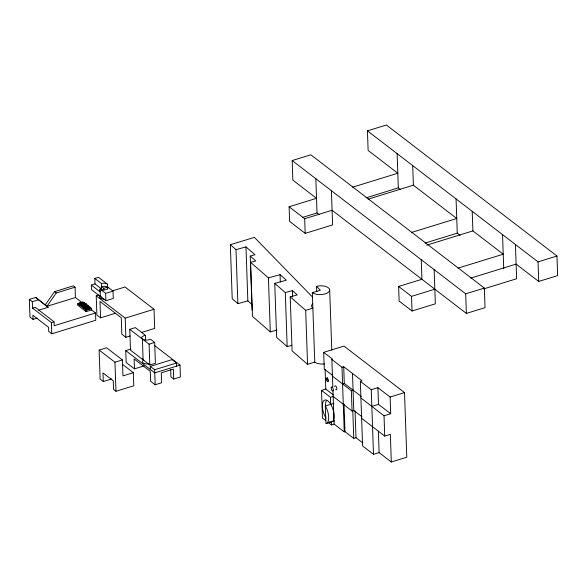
<?xml version="1.0" encoding="UTF-8"?>
<svg xmlns="http://www.w3.org/2000/svg" width="587" height="587" viewBox="0 0 587 587"><rect width="100%" height="100%" fill="white"/><g stroke="black" fill="none" stroke-linecap="round" stroke-linejoin="round"><path stroke-width="0.88" d="M38.742 310.185L48.156 307.28L45.192 305.005L54.518 291.651L73.338 285.847L75.077 287.175L75.437 297.543L81.894 302.503M75.077 287.175L56.257 292.986L46.931 306.333L75.437 297.543M84.491 307.801L82.782 306.487L83.559 305.321L81.74 303.927L80.111 305.6L80.933 304.998L82.782 306.414L81.373 306.517L77.733 303.772L78.834 303.435L80.94 305.049M91.557 308.645L90.486 308.975L82.136 302.136L81.204 302.422L84.499 305.174L85.929 303.721L91.557 308.645L91.601 309.958L86.12 311.653L77.785 305.247L77.733 303.772M85.929 303.721L82.774 306.187L87.177 309.958L86.069 310.303L81.373 306.517M85.937 303.905L84.205 302.569L80.925 304.77L78.827 303.156L79.927 302.819L88.277 309.562L89.554 309.166L81.204 302.422M82.716 303.802L83.413 303.34L85.174 304.69M79.927 302.819L81.762 304.484L82.708 303.574M84.205 302.569L83.398 303.112M352.574 187.194L397.817 173.238L368.122 150.433L367.44 130.85L386.385 125.002L556.968 256.02L557.65 275.611L538.705 281.452L516.12 264.106L470.884 278.062M292.172 160.559L310.839 154.799L484.356 288.078L485.038 307.661L466.379 313.421L332.088 210.278L304.675 218.731L289.105 206.771L316.518 198.318L292.862 180.143L292.172 160.559L465.689 293.83L466.379 313.421M95.013 283.939L91.33 285.077L100.15 291.856A4.292 2.025 -2 0 1 101.646 289.031L95.013 283.939L94.823 278.451L98.513 277.313L107.333 284.086L107.502 288.907M37.098 318.132L33.019 319.387L29.966 317.039L29.35 299.414L35.697 297.455L48.156 307.28M302.466 217.447L317.031 212.956L319.152 214.585M366.141 197.804L398.324 187.877L400.451 189.506M29.35 299.414L32.314 301.689L38.654 299.73M368.152 199.154L413.387 185.198L456.752 218.511L411.516 232.459M32.314 301.689L32.534 308.102L35.176 307.287L54.048 321.786L54.187 325.734L95.534 312.981L95.784 320.238L51.795 333.812L48.706 331.435L48.56 327.275L32.879 315.226L33.019 319.387M103.752 288.29L107.443 287.153A4.292 2.025 -2 0 0 101.558 286.603L103.752 288.29L103.818 290.044M115.404 313.282L100.56 317.861L96.884 315.036L96.217 295.877L98.836 295.07M112.807 290.763L125.031 286.992L154.014 309.254L154.689 328.412L141.592 332.455M100.311 296.45L100.054 289.053L105.645 293.353L113.02 291.079L113.284 298.467L105.909 300.742L91.491 289.67L91.33 285.077M289.105 206.771L289.611 221.409L305.189 233.369L332.602 224.916L331.406 190.694M79.935 303.083L81.219 302.687M87.162 309.562L88.263 309.217M89.547 308.828L90.471 308.542M32.534 308.102L51.407 322.601L54.048 321.786M96.217 295.877L125.207 318.139L154.014 309.254M143.111 359.853L142.384 339.029A5.166 2.436 -2 0 0 150.514 339.264L154.675 342.456L155.401 363.28L149.817 365.004L130.49 350.16L129.764 329.336L135.348 327.619L145.422 335.353L145.583 339.932M425.076 243.069L457.266 233.142L460.069 235.299M100.56 317.861L99.988 301.425L121.267 317.765L121.839 334.208L125.875 337.298L130.241 335.955M426.793 245.131L472.902 230.911L503.22 254.2L457.985 268.149M103.297 381.55L100.135 379.121L99.122 350.065L106.57 347.768L122.404 359.926L122.962 375.885L133.33 372.686L133.785 385.784L115.969 391.28L113.526 389.401L113.225 380.772L102.996 372.914L103.297 381.55L111.787 378.931M312.335 292.686L320.355 290.213L316.569 286.324L317.824 286.038A9.333 4.41 -2 0 1 329.08 288.415A9.333 4.41 -2 0 1 324.406 294.08A9.333 4.41 -2 0 1 312.335 292.686L314.764 362.128L307.566 364.344L292.099 350.872L290.213 296.868L297.293 294.909L292.37 290.624L285.289 292.575L274.745 283.389L286.39 280.175L280.065 274.672L268.42 277.886L250.583 262.352L255.778 260.914L250.223 256.071L254.993 254.758L245.968 246.892L235.996 249.651L230.324 244.713L254.413 237.383L312.629 297.154M144.109 365.877L134.467 368.856L126.168 362.487L125.757 350.608L130.982 349.001M129.764 329.336L149.091 344.18L154.675 342.456M99.122 350.065L114.957 362.223L122.404 359.926M290.213 296.868L305.68 310.34L312.878 308.116A9.333 4.41 -2 0 1 312.754 303.706M434.138 269.594L435.334 303.817L412.03 311.007L399.131 301.102L398.624 286.463L421.921 279.273L421.239 259.689M150.36 369.509L150.25 366.361L172.064 359.633L176.46 363.008L176.57 366.156M150.25 366.361L154.645 369.737L176.46 363.008M170.678 369.663L170.927 376.898L173.715 379.041L180.429 376.971L180.018 365.092L154.755 372.884L125.757 350.608M398.624 286.463L411.524 296.369L434.82 289.186M367.44 130.85L538.022 261.868L556.968 256.02M134.467 368.856L134.115 358.906L150.272 371.314L150.624 381.271L155.173 384.764L161.638 382.768L161.286 372.818L173.37 369.091L173.715 379.041M465.689 293.83L484.356 288.078M483.571 288.936L516.626 278.744L515.437 244.515M332.543 375.387L324.266 369.032L323.679 352.354L343.975 346.095L404.524 392.6L406.784 457.222L391.316 461.998L379.107 452.621L378.358 431.218M332.814 386.752L331.86 359.479L332.653 359.237L323.679 352.354M331.86 359.479L341.994 367.264L343.718 366.728L362.047 380.816L360.33 381.345L362.583 445.973L373.493 454.353L379.107 452.621M325.917 420.696L322.468 418.047L321.507 390.399L325.8 389.078L333.387 394.904M342.573 383.942L344.298 383.414L361.269 396.445M332.447 376.164L351.349 390.678L353.073 390.15M321.507 390.399L330.474 397.289L333.152 396.46L352.061 410.981L353.778 410.452L361.974 416.748M360.33 381.345L371.241 389.724L377.903 387.669L390.113 397.047L390.7 413.725L384.03 415.779L360.954 398.008M334.517 420.938L325.932 423.587L325.315 406.006L333.908 403.357M343.285 404.245L344.011 404.017L344.98 431.665L353.748 438.401L356.001 437.711L362.832 442.95M390.113 397.047L404.524 392.6M371.82 406.402L378.49 404.348L390.7 413.725M327.986 422.288L331.435 424.937L334.12 424.108L344.246 431.885L344.98 431.665M361.621 418.326L384.734 436.082L390.348 434.351L391.316 461.998M230.324 244.713L232.21 298.717L237.882 303.655L247.853 300.904L252.366 304.836M250.583 262.352L252.469 316.356L270.306 331.897L276.961 330.055M274.745 283.389L276.631 337.4L287.175 346.587L291.893 345.281M83.714 308.094L90.361 307.302M85.056 308.241L87.955 307.933L89.554 309.166M83.728 308.498L85.064 308.336L87.177 309.958M90.376 307.742L89.077 307.896L89.063 307.456M85.159 304.279L86.993 305.688L88.358 305.585M81.366 306.297L88.366 305.776M82.782 306.487L84.19 306.385L85.849 307.654M113.02 291.079L107.428 286.779A4.292 2.025 -2 0 1 105.931 289.604A4.292 2.025 -2 0 1 100.054 289.053M94.823 278.451L101.456 283.543A4.292 2.025 -2 0 1 107.333 284.086M154.638 345.604L180.018 365.092M84.212 302.841L83.215 302.07L82.136 302.136M91.227 309.672L95.534 312.981M88.277 309.562L86.384 307.779M80.918 304.477L82.76 305.893M54.518 291.651L56.257 292.986M122.536 364.395L133.33 372.686M35.697 297.455L45.192 305.005M325.315 406.006L325.968 407.077A11.476 5.026 72.9 0 1 326.805 423.322M538.022 261.868L538.705 281.452M502.538 234.609L503.727 268.831M472.219 211.327L472.902 230.911M456.07 198.92L457.266 233.142M412.705 165.615L413.387 185.198M411.524 296.369L412.03 311.007M397.128 153.655L398.324 187.877M384.03 415.779L384.734 436.082M377.903 387.669L378.49 404.348M371.241 389.724L373.493 454.353M355.069 410.959L356.001 437.711M352.486 373.471L353.778 410.452M352.787 410.761L353.748 438.401M351.349 390.678L352.061 410.981M343.718 366.728L344.298 383.414M341.994 367.264L344.246 431.885M329.681 289.905L331.787 350.204M332.939 390.282L334.12 424.108M330.474 397.289L330.716 404.34M331.332 421.921L331.435 424.937M325.117 369.656L325.8 389.078M315.835 178.727L317.031 212.956M316.569 286.324L316.76 291.776M304.675 218.731L305.189 233.369M305.68 310.34L307.566 364.344M292.37 290.624L292.59 297.029M285.289 292.575L287.175 346.587M280.065 274.672L280.322 281.995M268.42 277.886L270.306 331.897M250.223 256.071L252.109 310.083M245.968 246.892L247.853 300.904M235.996 249.651L237.882 303.655M154.645 369.737L155.173 384.764M149.091 344.18L149.817 365.004M125.207 318.139L125.875 337.298M114.957 362.223L115.969 391.28M105.645 293.353L105.909 300.742M101.456 283.543L101.698 290.565M86.069 310.303L86.12 311.653M85.049 307.94L85.064 308.336M81.74 303.927L81.762 304.484M51.407 322.601L51.795 333.812M324.523 363.94A9.333 4.41 -2 0 1 314.764 362.128M334.707 386.65A2.077 0.91 72.9 0 1 335.918 386.195A2.077 0.91 72.9 0 1 336.813 388.998A2.077 0.91 72.9 0 1 335.61 389.445M330.951 422.038A11.476 5.026 72.9 0 1 329.512 421.671M325.998 418.12A11.476 5.026 72.9 0 1 322.703 402.843A11.476 5.026 72.9 0 1 329.982 403.122L331.369 405.412A11.476 5.026 72.9 0 1 332.205 421.657M328.441 381.036A1.981 0.866 72.9 0 1 327.678 377.734M325.587 406.241A11.476 5.026 72.9 0 1 326.453 400.429M149.054 363.859A5.166 2.436 -2 0 1 143.602 363.17A5.166 2.436 -2 0 1 143.155 360.477M143.947 360.33A5.166 2.436 -2 0 1 142.392 358.657M142.384 339.029A5.166 2.436 -2 0 1 145.422 335.353M104.112 299.054A4.292 2.025 -2 0 1 99.9 296.64M101.903 297.139A4.292 2.025 -2 0 1 99.709 295.452M326.269 378.791A1.981 0.866 72.9 0 0 327.722 381.704A1.981 0.866 72.9 0 0 327.847 378.886A1.981 0.866 72.9 0 0 326.269 378.791M331.185 387.736A2.077 0.91 72.9 0 0 332.631 390.905A2.077 0.91 72.9 0 0 332.895 388.088A2.077 0.91 72.9 0 0 331.185 387.736"/></g></svg>
